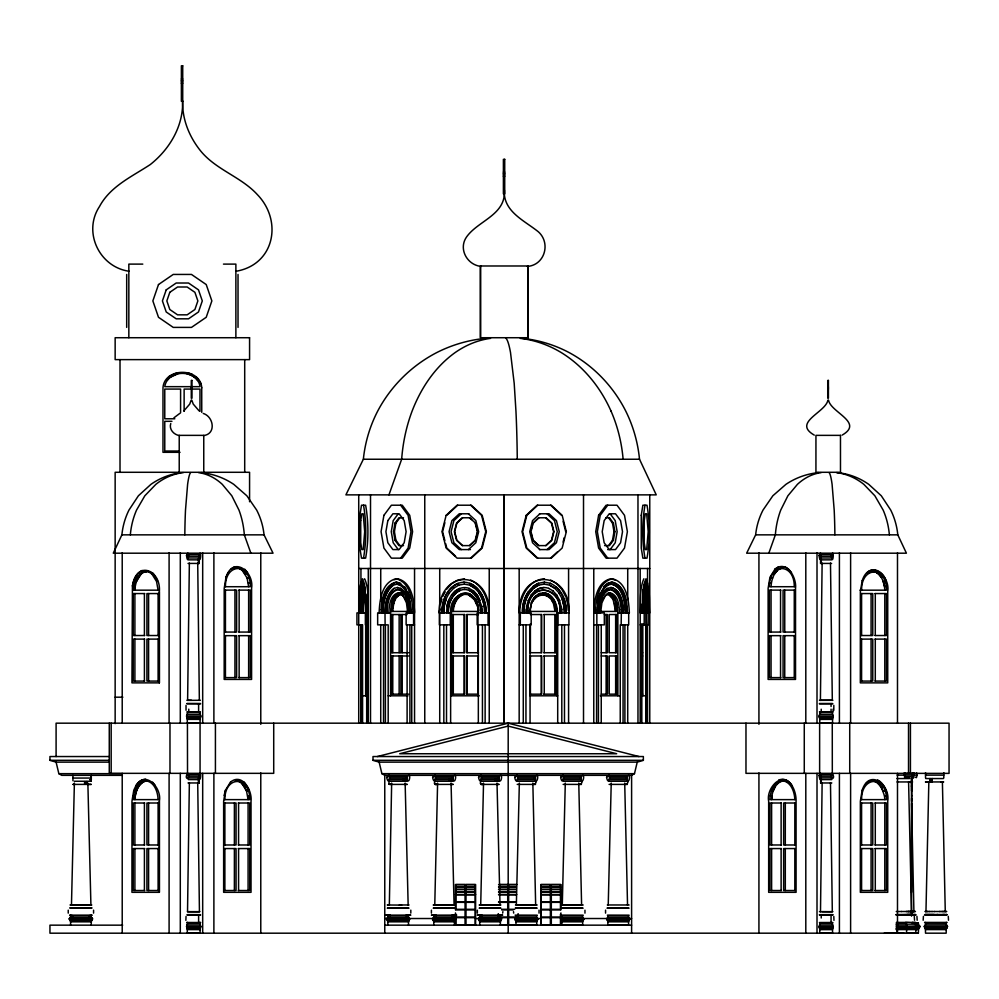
<?xml version="1.0" encoding="UTF-8"?>
<svg xmlns="http://www.w3.org/2000/svg" width="999" height="999" viewBox="0 0 999 999"><rect width="100%" height="100%" fill="white"/><g stroke="black" fill="none" stroke-linecap="round" stroke-linejoin="round"><path stroke-width="1.5" d="M187.25 928.508L187.325 933.153L200.062 933.178L200.137 928.533M187.325 924.899L187.325 923.101L200.062 923.126L200.062 924.912M187.25 718.194L187.325 723.139L200.062 723.164L200.075 773.338M187.325 714.36L187.325 712.449L200.062 712.474L200.062 714.385M188.774 712.449L188.774 709.14M198.576 557.991L198.576 563.436L198.576 559.865M198.614 923.126L198.614 915.009M198.576 777.846L198.576 782.966L198.576 779.607M198.614 712.474L198.614 703.845M200.062 723.164L200.137 718.219M515.909 920.791L516.033 925.149L536.663 925.161L536.8 920.803M516.033 917.407L516.033 915.721L536.675 915.746L536.675 917.419M535.177 779.62L535.864 781.717M561.838 920.791L561.962 925.149L582.604 925.161L582.729 920.803M561.975 917.407L561.975 915.721L582.604 915.746L582.604 917.419M581.805 781.717L581.106 779.62M607.779 920.791L607.904 925.149L628.533 925.161L628.671 920.803M607.904 917.407L607.904 915.721L628.546 915.746L628.546 917.419M627.047 779.62L627.747 781.717M897.04 924.899L897.04 923.076M897.626 927.534L897.726 926.485M911.575 801.223L911.575 798.363M914.572 922.427L918.393 923.064L918.393 924.862M122.677 925.161L49.95 925.161L49.95 933.191L918.393 933.178L918.556 928.496M924.4 926.46L924.562 927.522L947.114 927.522L947.289 926.435L947.114 927.497M925.399 928.471L925.524 933.178L946.165 933.178L946.29 928.496M925.524 924.862L925.524 923.039L946.165 923.064L946.165 924.862M925.536 777.996L925.536 772.652M927.871 923.051L924.574 922.427L947.114 922.427L943.805 923.051M943.805 777.996L943.805 772.652M947.514 926.46L946.415 924.837L925.261 924.862L924.162 926.46L947.514 926.46L946.415 924.862M911.587 790.921L911.6 785.614M911.6 786.675L911.612 782.105M911.612 783.453L911.65 779.145L911.7 783.453M820.404 700.436L822.127 563.099M187.612 700.386L189.36 563.086M189.36 782.891L187.525 911.762L199.438 911.787L197.715 782.904M359.253 612.899L360.115 591.67L362.5 582.167L364.21 586.613L365.696 605.257L365.671 695.804M360.115 612.899L360.976 591.67L363.112 582.492M360.339 612.899L361.775 588.236L363.361 584.115L364.185 585.177M361.076 612.899L361.888 592.956L364.098 584.115M362.113 612.899L363.261 592.682L364.51 589.422L365.159 590.259M363.024 612.899L363.686 596.465L365.297 589.597M363.374 612.899L363.973 598.688L365.359 592.894M365.671 612.899L366.158 600.074M641.882 612.899L641.945 605.257M642.17 605.706L642.12 612.899M642.32 612.899C643.119 601.66 641.321 589.185 645.991 578.783C650.674 589.185 648.875 601.66 649.675 612.899L640.197 612.899M642.594 604.058L642.819 612.899L643.618 591.67L645.991 582.167L648.376 591.67L649.238 612.899M820.491 911.8L822.127 782.916M925.961 911.625L928.845 781.83M73.826 905.106L70.017 904.982L72.378 904.982L71.466 905.106L74.388 783.066M391.658 783.079L389.335 905.119M453.933 905.094L434.765 905.119L437.599 783.079M499.862 905.094L480.706 905.119L483.528 783.079M519.355 783.066L516.346 905.094L535.664 905.119L532.842 783.079M565.297 783.066L562.287 905.094L581.605 905.119L578.771 783.079M608.229 905.094L611.226 783.066M911.637 781.443L911.65 780.756L911.675 781.443M905.057 772.664L904.682 777.996L904.295 772.677M913.948 772.652L913.573 777.971L913.186 772.652M916.495 772.677C917.232 773.688 917.02 779.47 915.571 777.16M361.925 606.48L362.587 595.179M365.909 608.041L366.096 603.521M381.069 612.899C381.131 601.648 383.254 585.352 396.016 582.167C408.778 585.352 410.889 601.648 410.964 612.899M381.73 612.899C381.793 601.648 383.916 585.352 396.678 582.167L400.786 583.316M382.767 612.899C382.692 602.996 384.565 591.545 392.869 585.177L397.24 584.115L401.049 585.177L404.52 588.236L407.417 592.956M383.329 612.899C383.254 602.996 385.127 591.545 393.431 585.177M385.102 624.85C385.189 612.762 383.254 596.977 393.956 588.386L397.552 587.474M385.452 612.899C385.327 604.158 386.975 594.043 394.28 588.386M386.488 612.899C386.476 604.358 387.962 591.982 397.552 589.422C407.155 591.982 408.641 604.358 408.616 612.899M387.2 612.899C387.175 604.358 388.661 591.982 398.264 589.422L401.236 590.259L403.983 592.682M388.798 612.899C389.235 605.781 389.997 594.979 398.264 592.807L400.711 593.493L406.131 599.662M390.547 695.804L390.559 612.899C390.971 605.856 391.708 595.317 399.687 592.894M399.8 594.343L403.596 594.904L400.012 594.28C392.894 596.078 391.858 605.257 391.408 611.438L408.616 611.438M392.782 611.438C393.194 605.244 394.243 596.078 401.361 594.28M595.392 612.899C595.879 600.511 598.001 582.155 612.375 578.783C626.748 582.155 628.858 600.511 629.345 612.899L617.869 612.899C617.432 605.781 616.633 594.954 608.354 592.807M597.352 607.03L597.19 612.899M597.752 612.899C597.677 602.996 599.562 591.533 607.892 585.177M599.725 612.899C599.7 604.345 601.211 591.97 610.826 589.422C620.441 591.97 621.965 604.345 621.94 612.899M600.624 612.899L601.898 602.847L605.382 595.504M502.884 911.625L502.684 913.111M819.704 718.244L819.779 723.201L832.517 723.176L832.592 718.219M819.704 928.546L819.779 933.203L832.517 933.178L832.592 928.521M897.114 928.483L897.04 933.166L884.302 933.141M142.445 781.443L144.118 781.443C137.65 784.889 135.202 792.719 134.902 799.625C135.152 791.957 138.699 781.355 147.64 780.818C137.825 779.907 133.317 791.47 133.217 799.625L158.242 799.625M132.43 586.051L131.955 682.866L159.365 682.866L159.365 591.77C161.239 569.48 136.189 559.89 132.43 586.051C133.604 579.944 136.264 573.414 142.12 570.441M142.445 571.99L147.64 571.378L142.445 571.99L136.813 577.235L134.803 581.468L133.217 590.172L158.242 590.172M225.437 586.713C225.125 562.524 250.624 562.524 250.324 586.713L225.299 586.713M230.469 782.105L225.474 790.184L223.639 801.223L223.639 892.319L251.024 892.319L251.024 801.223C252.435 790.621 242.22 772.464 230.482 782.105M224.875 799.625C224.575 775.436 250.062 775.436 249.762 799.625L224.75 799.625M794.267 586.713C794.567 562.524 769.068 562.524 769.367 586.713L794.392 586.713M771.053 586.713C771.34 579.07 774.725 568.868 783.491 567.844L778.596 568.531M784.365 780.818C774.55 779.907 770.042 791.47 769.929 799.625L794.954 799.625M861.588 590.172C861.288 565.983 886.787 565.983 886.488 590.172L859.902 590.172M861.588 799.625C861.288 775.436 886.787 775.436 886.488 799.625L861.463 799.625M468.956 593.493C457.854 590.072 451.061 603.558 451.511 612.899L439.11 612.899C438.324 569.218 489.06 568.031 489.235 612.1L488.623 612.1C488.386 599.425 482.829 585.564 470.654 580.082M439.997 609.053L439.11 612.1M441.983 612.899C441.246 599.462 449.2 582.979 464.11 582.167M442.232 612.899C441.733 601.236 447.053 588.399 458.091 583.316M443.756 612.899C443.356 605.831 445.442 598.801 449.413 592.956M443.968 612.899L444.318 605.706L446.253 598.925M448.251 612.899C447.564 602.759 453.409 590.084 464.71 589.422M448.514 612.899C448.002 604.033 451.985 594.18 460.352 590.259M450.849 612.899C448.414 592.032 475.611 584.652 478.171 608.041L474.338 599.662L468.643 594.904L472.202 596.728L474.338 599.662M465.884 594.28C457.33 594.492 452.972 603.92 452.784 611.438L478.484 611.438M519.78 612.899C519.517 598.089 527.909 579.845 544.48 578.783M522.402 612.899C521.84 601.136 527.322 588.361 538.473 583.316M522.652 612.899C522.227 605.406 524.525 598.001 528.459 591.67M523.713 612.899C523.339 604.258 526.261 595.267 532.542 589.185M523.913 612.899C523.439 601.997 528.359 589.959 538.673 585.177M526.236 612.899L526.623 606.48M527.484 612.899L527.722 606.917M527.747 612.899C525.799 582.717 562.025 582.717 560.077 612.899M529.17 612.899L529.383 610.302M529.82 612.899L530.294 607.692M530.407 611.438C529.383 589.685 556.58 589.685 555.544 611.438L529.907 611.438M833.216 716.071L833.104 717.182L819.192 717.207L819.093 716.096M200.749 716.071L200.649 717.182L186.738 717.157L186.626 716.046M833.216 926.498L833.104 927.547L819.192 927.572L819.093 926.523M200.749 926.51L200.649 927.559L186.738 927.534L186.626 926.485M833.965 920.341L833.815 916.445M408.466 925.149L408.591 920.791M454.408 925.149L454.533 920.791M500.337 925.149L500.462 920.791M170.767 423.514C168.781 429.395 173.988 434.927 179.658 435.589M362.774 593.793L363.798 588.386L364.51 587.474L365.222 588.386M642.919 592.956L643.393 589.422M904.657 775.137L904.882 773.476L913.098 773.463L912.362 775.124L913.098 776.785L904.882 776.797L904.657 775.137L912.337 775.124M832.929 717.182L832.779 718.219L819.517 718.244L819.367 717.207M200.474 717.182L200.324 718.219L187.063 718.194L186.913 717.157M917.232 926.435L917.02 927.497L906.767 927.522L906.493 933.178L915.758 933.166L915.921 928.483M832.929 927.547L832.779 928.521L819.517 928.546L819.367 927.572M200.474 927.559L200.324 928.533L187.063 928.508L186.913 927.534M363.511 558.154C366.546 540.721 366.546 522.639 363.511 505.207M644.992 505.207C641.945 522.639 641.945 540.721 644.992 558.154M92.345 918.893L92.17 919.892L69.63 919.892L69.455 918.893M409.59 918.893L409.428 919.867L386.875 919.892L386.7 918.918M455.532 918.893L455.357 919.867L432.804 919.892L432.642 918.918M501.461 918.893L501.298 919.867L478.746 919.892L478.571 918.918M537.799 918.918L537.624 919.892L515.084 919.867L514.91 918.893M583.728 918.918L583.566 919.892L561.013 919.867L560.851 918.893M629.67 918.918L629.495 919.892L606.955 919.867L606.78 918.893M403.496 545.604L398.938 545.604L395.017 540.284L393.519 531.68L395.017 523.076L398.938 517.769L403.496 517.769M399.85 545.604L395.916 540.284L394.418 531.68L395.916 523.076L399.85 517.769M608.553 545.604L612.487 540.284L613.998 531.68L612.487 523.076L608.553 517.769M604.582 545.604L609.452 545.604L613.398 540.284L614.909 531.68L613.398 523.076L609.452 517.769L605.794 517.769M914.535 920.241L914.297 916.333M917.169 920.254L916.932 916.345M948.513 920.254L948.276 916.345M820.853 556.243L820.516 557.991L831.792 557.979L831.78 554.457L820.516 554.482L820.853 556.243L831.443 556.218M188.399 556.218L188.062 557.979L199.325 557.991L199.325 554.482L188.062 554.457L188.399 556.218L198.988 556.243M597.827 600.936L598.389 598.039M597.964 602.996L598.501 600.287M599.05 598.039L597.365 612.899M598.863 606.48L601.485 596.49M186.026 705.356L186.026 710.252M833.815 710.277L833.815 705.381M68.232 910.151L68.232 913.136M93.569 913.123L93.569 910.151M410.814 913.111L410.814 910.139M431.406 910.164L431.406 913.148M477.335 910.164L477.347 913.148M188.399 776.186L188.062 777.834L199.325 777.859L199.325 774.55L188.062 774.537L188.399 776.186L198.988 776.198M539.035 913.148L539.035 910.164M584.964 913.148L584.964 910.164M605.556 910.139L605.556 913.111M820.516 777.859L820.516 774.55L831.78 774.537L831.792 777.834L820.516 777.859L820.703 782.966M186.026 916.433L185.876 920.329M919.867 926.46L919.642 927.522L916.345 927.522M379.145 762.137L381.893 773.663L384.765 775.336L631.605 775.336L634.477 773.663L637.225 762.137L643.368 760.314L643.368 756.543L373.002 756.543L373.002 760.314L379.145 762.137L637.225 762.137M643.806 587.225L645.142 584.115L647.352 592.956L648.164 612.899M643.031 591.046L644.405 587.474C648.763 599.125 646.103 612.637 647.19 624.85M642.744 592.682L643.98 589.422L645.729 596.465L646.39 612.899M946.577 928.483L946.827 927.497L946.577 928.496L925.099 928.496L924.849 927.497M531.043 530.244L532.504 524.512M538.948 545.604L533.204 540.284L531.006 531.68L533.204 523.076L538.948 517.769M545.704 545.604L551.448 540.284L553.633 531.68L551.448 523.076L545.704 517.769M531.043 533.116L532.867 540.284L538.611 545.604L546.041 545.604L551.785 540.284L553.97 531.68L551.785 523.076L546.041 517.769L538.611 517.769L533.204 523.076M563.074 542.095L564.21 537.637M444.867 522.752L442.594 531.68L444.867 540.609M469.43 517.769L475.524 523.076L477.722 531.68L475.524 540.284L469.767 545.604L462.312 545.604L456.568 540.284L454.37 531.68L456.568 523.076L462.312 517.769L469.767 517.769L471.69 519.53M462.662 545.604L456.905 540.284L454.707 531.68L456.905 523.076L462.662 517.769M469.43 545.604L475.174 540.284L477.372 531.68L475.174 523.076M226.011 577.272L224.201 588.311L224.176 679.42L251.586 679.42L251.586 588.311C254.345 571.59 233.054 555.332 226.011 577.272L228.209 572.702M224.101 795.504L225.474 790.184M862.162 580.731L860.351 591.77L860.326 682.866L887.736 682.866L887.736 591.77C890.509 575.062 869.192 558.766 862.187 580.731M862.162 790.184L860.351 801.223L860.326 892.319L887.736 892.319L887.736 801.223C890.509 784.515 869.205 768.231 862.187 790.184M408.891 920.791L409.14 919.867L408.891 920.791L387.412 920.803L387.162 919.892M454.82 920.791L455.069 919.867L454.82 920.791L433.341 920.803L433.091 919.892M500.761 920.791L501.011 919.867L500.761 920.791L479.283 920.803L479.033 919.892M91.896 919.892L91.646 920.791L70.167 920.803L69.918 919.892M537.337 919.892L537.087 920.803L515.609 920.791L515.359 919.867M583.279 919.892L583.029 920.803L561.55 920.791L561.301 919.867M629.208 919.892L628.958 920.803L607.479 920.791L607.23 919.867M526.498 606.48L528.346 600.449M528.121 605.519C532.342 579.22 563.324 590.084 559.815 612.899M440.409 604.495L441.933 599.175M446.878 606.48C448.414 596.203 457.754 584.303 469.243 588.386M448.726 600.449L447.003 606.48L446.615 612.899M451.985 607.692L455.581 598.688M916.645 927.497L916.32 928.483L895.991 928.496M919.267 927.522L918.943 928.496L915.546 928.496M923.413 916.333L923.163 920.254M90.759 778.046L91.309 776.498L91.309 779.62M388.948 494.867L401.66 459.24A133.217 96.154 -90 0 1 412.112 411.089C420.916 388.224 435.027 366.933 455.157 352.547A139.398 100.624 -90 0 1 490.546 338.361M389.56 778.071L389.011 779.62L407.28 779.595L407.28 776.498L389.011 776.523L389.56 778.071L406.73 778.046M435.502 778.071L434.952 779.62L453.221 779.595L453.209 776.498L434.952 776.523L435.502 778.071L452.659 778.046M481.431 778.071L480.881 779.62L499.15 779.595L499.15 776.498L480.881 776.523L481.431 778.071L498.601 778.046M768.818 553.196L775.361 534.852A68.581 49.5 -90 0 1 780.743 510.064L787.899 495.779L797.427 484.34A71.603 51.686 -90 0 1 821.116 472.627M517.769 778.046L517.22 779.595L535.489 779.62L535.489 776.523L517.22 776.498L517.769 778.046L534.94 778.071M580.869 778.071L581.43 776.523L563.161 776.498L563.149 779.595L581.418 779.62L580.869 778.071L563.761 778.046M609.64 778.046L609.09 779.595L627.36 779.62L627.36 776.523L609.09 776.498L609.64 778.046L626.81 778.071M191.171 400.149L189.748 404.071L183.903 410.864M391.833 602.847L393.331 598.688M827.884 400.149C825.786 412.462 792.057 422.452 814.272 435.102M598.851 596.765L600.237 592.944M598.763 598.925C600.899 592.082 604.195 583.204 612.375 582.167C625.162 585.327 627.322 601.635 627.372 612.899M600.724 600.112L601.598 597.677M600.811 603.521L602.21 599.662M535.027 783.628L534.265 784.415M580.956 783.628L580.194 784.415M626.897 783.628L626.136 784.415M180.769 472.777A71.603 68.069 -90 0 0 150.949 484.34L138.399 495.779L128.971 510.064A68.581 65.185 90 0 0 121.89 534.84L113.274 553.196L273.039 553.196L264.048 534.852A68.581 67.969 -90 0 0 256.668 510.064L246.84 495.779L233.754 484.34A71.603 70.966 -90 0 0 201.224 472.627M147.34 571.303C138.574 572.315 135.177 582.517 134.902 590.172L135.202 586.425L133.516 586.425M139.423 574L141.109 574L136.476 581.468L134.803 581.468M135.976 785.614L133.791 790.184L131.955 801.223L131.955 892.319L159.365 892.319L159.365 801.223C162.138 788.273 145.567 769.717 135.964 785.614L138.811 782.105L142.12 779.894L145.667 779.145M485.414 338.361A139.398 138.162 90 0 0 436.8 352.547C411.725 365.497 390.846 386.101 377.697 411.089A133.217 132.03 90 0 0 363.361 459.24L345.904 494.867L656.243 494.867L639.51 459.24A133.217 126.636 -90 0 0 625.749 411.089C613.311 386.413 593.431 365.659 569.068 352.547A139.398 132.517 90 0 0 522.44 338.361M818.481 472.627A71.603 70.966 -90 0 0 785.938 484.34L772.851 495.779L763.024 510.064A68.581 67.969 -90 0 0 755.644 534.84L746.653 553.196L906.418 553.196L897.801 534.852A68.581 65.185 -90 0 0 890.721 510.064L881.293 495.779L868.743 484.34A71.603 68.069 90 0 0 837.537 472.627M197.702 380.507C189.51 369.018 166.895 371.703 164.773 386.663L199.975 386.663C199.375 379.92 193.182 375.174 186.925 373.788M528.221 600.449L531.118 595.179M531.018 602.847L532.642 599.737M532.205 602.235C534.315 596.728 540.422 592.819 546.228 594.904M442.694 596.515L445.179 591.808M600.923 592.956L603.109 589.422M601.96 595.179L604.507 591.046L607.542 588.386L611.151 587.474C621.615 590.184 623.326 603.608 623.301 612.899M602.822 595.204L604.383 592.682M602.822 598.688L607.667 593.493L610.127 592.807C618.406 594.967 619.193 605.781 619.63 612.899M69.231 918.918L70.33 917.419L91.483 917.419L92.582 918.893L69.231 918.918L70.33 917.407M398.251 513.786L393.194 520.616L391.271 531.68L393.194 542.744L398.251 549.587M400.636 558.154L408.104 548.051L410.964 531.68L408.104 515.322L400.636 505.207M607.729 505.207L600.224 515.322L597.365 531.68L600.224 548.051L607.729 558.154M610.152 549.587L615.222 542.744L617.157 531.68L615.222 520.616L610.152 513.786M364.31 579.183L364.623 578.783C369.243 588.923 367.482 601.136 368.294 612.1L366.171 612.1L365.734 596.515M643.868 578.783C639.26 588.923 641.008 601.136 640.197 612.1L642.32 612.1M644.879 582.492C649.475 590.072 647.727 603.221 648.388 612.899M643.568 585.177L644.405 584.115L645.978 588.236L647.427 612.899M642.931 589.597L644.817 596.465L645.466 612.899M642.994 592.894L644.517 598.688L645.117 612.899M774.962 569.193L769.942 577.272L768.119 588.311L768.119 679.42L795.529 679.42L795.529 588.311C796.877 577.722 786.725 559.54 774.962 569.193L778.271 566.982M784.053 780.756L787.262 781.443C777.035 778.271 771.528 791.32 771.615 799.625L771.915 795.878L770.241 795.878M820.703 557.991L820.516 563.436L831.593 563.424M199.138 782.966L199.138 779.607L188.249 779.582M531.006 595.179C534.94 589.572 542.032 585.814 548.826 588.386M536.076 595.504L533.216 598.688L538.286 594.155M446.428 589.447L451.523 583.791L457.692 580.082M449.2 592.956L453.658 588.236M451.386 595.179L455.107 591.046L459.64 588.386M462.125 594.904L462.624 594.904C456.393 597.764 453.546 604.932 453.296 611.438L453.096 608.041M201.761 387.799C200.412 367.182 164.323 367.195 162.987 387.799L162.987 452.31L180.045 452.31M167.008 380.507L169.867 377.497L177.822 373.788M537.737 505.207L526.81 515.322L522.639 531.68L526.81 548.051L537.737 558.154M539.922 513.786L532.542 520.616L529.72 531.68L532.542 542.744L539.922 549.587M547.052 549.587L554.445 542.744L557.255 531.68L554.445 520.616L547.052 513.786M550.624 558.154L557.18 552.085M446.765 515.322L457.717 505.207M461.301 513.786L453.908 520.616L451.073 531.68L453.908 542.744L461.301 549.587M468.444 549.587L475.836 542.744L478.658 531.68L475.836 520.616L468.444 513.786M470.629 558.154L481.568 548.051L485.751 531.68L481.568 515.322L470.629 505.207M173.913 417.807L179.733 413.449M395.292 595.504L397.577 593.493M603.821 586.613L607.592 583.316L611.713 582.167C624.5 585.327 626.66 601.635 626.723 612.899M607.854 588.386C601.348 593.206 599.487 601.898 599.025 609.552L599.725 609.552M231.044 569.193L234.353 566.982M867.207 572.652C874.1 565.721 884.003 572.852 885.901 580.731M867.132 573.339L870.816 571.99M866.133 783.453C869.18 780.182 873.388 780.968 877.259 781.443M389.073 781.318L388.836 784.203L391.695 784.415M435.002 781.318L434.315 783.241L435.264 784.415M627.047 784.415L627.896 782.055M168.669 376.748L177.36 372.702M532.754 586.613L538.236 583.316L544.48 582.167M533.391 588.236L538.473 585.177L544.243 584.115M534.827 591.046L539.235 588.386L544.03 587.474M540.072 593.493C534.54 595.816 530.481 603.084 530.719 608.041M453.446 588.236L458.753 585.177M842.145 435.102C864.347 422.452 830.619 412.462 828.533 400.149M821.265 559.865L821.265 563.436L821.265 557.991M821.265 779.607L821.265 782.966L821.265 777.859M199.138 563.436L199.138 559.865M832.317 773.351C828.021 780.194 836.613 780.194 832.317 773.351L832.267 723.176M187.525 773.351C183.229 780.194 191.82 780.194 187.525 773.351L187.425 723.176M394.068 579.782L396.216 579.183M610.739 578.783C596.628 582.005 594.393 599.949 593.768 612.1L595.392 612.1M607.33 585.177L611.713 584.115C623.651 587.112 625.624 602.372 625.674 612.899M607.142 590.259L610.127 589.422C623.875 594.118 620.941 613.648 621.216 624.85M606.118 594.904L608.354 594.28C615.496 596.066 616.545 605.244 616.995 611.438L599.712 611.438M377.36 756.543L508.191 723.176L639.01 756.543M235.989 271.278C274.538 264.698 282.879 221.054 257.442 194.693C241.046 176.686 215.959 169.905 200.487 150.762C189.136 136.588 182.118 119.143 182.605 100.824C183.491 126.036 169.643 149.201 150.312 164.535C131.943 176.636 110.315 186.239 99.463 206.581C82.605 232.055 99.4 267.183 129.221 271.278M527.31 266.421C544.692 265.247 551.023 243.219 538.449 231.88C524.487 220.529 502.884 211.576 504.32 189.935C506.368 215.035 477.959 220.467 466.396 237.2C458.204 249.25 467.407 265.272 481.318 266.421M203.321 435.589C216.421 434.29 213.836 416.72 203.247 413.449M235.889 567.919L232.992 568.531L234.653 568.531M874.038 571.303L872.04 571.378L877.259 571.99M778.82 779.894C790.684 776.348 796.44 791.782 796.078 801.223L796.078 892.319L768.668 892.319L768.668 801.223C765.883 788.286 782.467 769.717 792.045 785.614M535.177 784.415L536.026 782.055M581.106 784.415L581.955 782.055M459.041 579.82L464.473 578.783M458.541 585.177L464.323 584.115M539.41 593.493L543.656 592.807M70.017 907.791L70.692 907.804M70.017 908.128L90.659 908.128M91.783 908.128L72.053 907.804M912.611 778.558L911.213 778.571M71.466 905.106L75.712 905.106M90.285 905.106L91.783 904.982L89.748 904.982L90.41 904.982M946.053 914.522L946.727 914.522L937.012 914.51M186.975 700.249L191.421 700.262M200.374 700.274L187.525 700.386M186.975 703.446L200.412 703.471M819.43 703.87L832.866 703.845M819.43 711.85L833.104 711.825L833.104 709.165M90.909 907.804L91.783 907.791L91.109 907.791M200.374 914.659L187.4 914.634M914.597 914.522L915.434 914.522L911.5 914.51M819.43 915.022L832.866 914.997M819.43 922.527L832.866 922.502M820.516 559.865L831.792 559.84M820.666 700.299L832.866 700.274L819.467 700.299M819.467 703.496L832.442 703.471M819.779 719.405L832.517 719.38M820.853 776.198L831.443 776.186M905.881 776.797L909.577 776.785M90.085 779.607L91.309 779.607L90.085 779.607M402.709 779.607L406.968 779.595M448.651 779.607L452.909 779.595M494.58 779.607L498.838 779.595M943.393 778.558L925.736 778.558M90.085 781.255L91.309 781.255L74.276 781.255M820.516 779.607L831.792 779.595M499.15 781.243L480.881 781.255L480.244 783.241L481.193 784.415M941.021 781.955L943.693 781.942L925.424 781.942L929.994 781.93M911.213 781.955L912.611 781.955L911.612 781.942M74.276 784.402L73.052 784.402L91.309 784.402L88.636 784.39M820.516 782.979L831.792 782.954M389.323 784.415L407.28 784.39L404.607 784.39M437.624 784.415L434.952 784.415L453.221 784.39L450.549 784.39M483.566 784.415L480.894 784.415L499.15 784.39L496.478 784.39M88.524 904.994L90.909 904.982L87.862 783.066M86.763 904.994L89.423 904.994M89.161 905.106L79.208 904.994M389.298 904.994L387.25 904.994L401.648 905.106M399.35 904.982L409.028 904.969L408.154 904.969L405.144 783.066M435.227 904.994L433.191 904.994L445.766 904.982M445.292 904.982L454.957 904.969L454.083 904.969L451.073 783.066M481.168 904.994L479.12 904.994L491.695 904.982M491.221 904.982L500.899 904.969L500.024 904.969L497.015 783.066M515.472 904.969L537.187 904.994M561.413 904.969L583.191 904.994M607.342 904.969L629.12 904.994M408.354 907.779L388.124 907.804M454.283 907.779L434.066 907.804M500.224 907.779L479.995 907.804M515.472 907.779L536.376 907.804M387.25 908.141L409.028 908.116M433.191 908.141L454.957 908.116M479.133 908.141L500.899 908.116M906.118 911.5L909.252 911.5M821.902 911.662L832.866 911.65M908.178 911.5L911.088 911.5M819.467 911.675L832.317 911.775L830.481 782.891M926.997 911.488L924.962 911.5L928.221 911.5M913.273 911.513L913.623 911.5M906.942 914.522L913.161 914.535M942.719 914.522L944.692 914.522M819.467 914.672L832.866 914.647M930.206 914.859L924.574 914.872L932.929 914.859M938.76 914.884L947.114 914.872L935.838 914.859M910.301 914.884L915.808 914.884L912.237 914.884M896.003 914.872L912.849 914.51L896.278 914.535M905.506 914.884L913.161 914.872L910.738 914.872M915.296 922.439L912.237 922.439M819.779 929.632L832.517 929.619M915.758 929.582L896.066 929.594M888.611 933.178L901.51 933.153M181.381 78.996L182.717 78.996M181.381 80.469L182.717 80.469M181.381 81.881L182.717 81.881M181.381 83.367L182.717 83.367M503.396 172.14L504.72 172.14M503.396 173.564L504.72 173.564M503.396 174.937L504.72 174.937M503.396 176.386L504.72 176.386M142.795 264.111L128.834 264.111L128.834 337.724M223.464 264.111L235.876 264.111L235.876 337.724M480.494 265.984L528.159 265.984L528.159 337.724L480.469 337.724L480.469 265.984L480.494 337.724M191.284 387.05L191.958 387.05M827.734 387.05L828.421 387.05M191.284 387.787L191.958 387.787M827.734 387.787L828.421 387.787M191.284 388.499L191.958 388.499M827.734 388.499L828.421 388.499M827.734 389.235L828.421 389.235M174.837 418.781L164.773 418.781L164.773 389.073L180.594 389.073L180.582 412.837M171.965 421.316L164.773 421.316L164.773 451.036L179.158 451.036M363.361 459.24L639.51 459.24M468.918 513.786L459.29 513.786L451.898 520.616L449.075 531.68L451.898 542.744L459.29 549.587L470.442 549.587M539.448 513.786L549.05 513.786L556.431 520.616L559.253 531.68L556.431 542.744L549.05 549.587L539.448 549.587M395.017 523.076L395.916 523.076M612.487 523.076L613.398 523.076M393.519 531.68L394.418 531.68M613.998 531.68L614.909 531.68M121.89 534.852L264.048 534.852M755.644 534.852L897.801 534.852M395.017 540.284L395.916 540.284M612.487 540.284L613.398 540.284M607.642 549.587L615.509 549.587L620.579 542.744L622.514 531.68L620.579 520.616L615.509 513.786L609.24 513.786L604.158 520.616L602.222 531.68L604.158 542.744L609.24 549.587M236.201 567.844L241.096 568.531M358.728 568.493L649.762 568.493M244.118 570.541L242.432 570.541L239.423 568.531M775.586 570.541L777.259 570.541L774.65 573.776L772.976 573.776M145.667 571.303L150.562 571.99M246.728 573.776L245.042 573.776L242.432 570.541L247.065 578.009L248.639 586.713M148.888 571.99L151.898 574L153.584 574M884.802 590.172C884.502 583.266 882.055 575.449 875.586 571.99L878.596 574L880.269 574M136.813 577.235L138.499 577.235M882.879 577.235L881.205 577.235L878.596 574M247.065 578.009L248.739 578.009M770.953 578.009L772.639 578.009M884.902 581.468L883.216 581.468L884.49 586.425L886.175 586.425M248.339 582.966L250.025 582.966M769.68 582.966L771.353 582.966M225.15 590.109L236.626 590.109L236.626 632.067L225.15 632.067M238.848 590.109L250.324 590.109L250.324 632.067L238.848 632.067M780.843 590.109L769.367 590.109L769.367 632.067L780.843 632.067M794.555 590.109L783.079 590.109L783.079 632.067L794.555 632.067M144.693 593.568L133.217 593.568L133.217 635.526L144.693 635.526M158.391 593.568L146.915 593.568L146.915 635.526L158.391 635.526M861.3 593.568L872.776 593.568L872.776 635.526L861.3 635.526M875.012 593.568L886.488 593.568L886.488 635.526L875.012 635.526M466.196 594.343L465.384 594.28L469.13 594.904L471.69 596.728M542.17 594.343L542.981 594.28M608.354 594.28L606.793 594.343L610.589 594.904M397.789 594.904L399.138 594.904L397.065 596.728L395.704 596.728M536.688 596.728L534.053 599.662M549.275 596.728L542.482 594.28M612.687 596.728L611.338 596.728L609.24 594.904L613.149 599.662L615.646 611.438L614.547 603.521L615.896 603.521M393.906 599.662L395.254 599.662M456.431 599.662L454.383 603.521M551.91 599.662L545.741 594.904M613.149 599.662L614.497 599.662M392.507 603.521L393.856 603.521M476.373 603.521L475.524 600.948L476.86 603.521M553.958 603.521L551.411 599.662L553.458 603.521L555.044 611.438L555.244 608.041M391.62 608.041L392.969 608.041M615.434 608.041L616.783 608.041M400.524 588.386C407.967 594.055 409.278 604.582 409.652 612.899M482.155 612.899L482.155 609.44L482.042 612.899M526.236 609.44L526.348 612.899M561.326 606.48L561.713 612.899M598.688 609.44L599.025 612.899M610.826 587.474C620.579 589.348 621.89 601.972 623.301 609.44M646.453 603.458L647.027 609.44M359.253 609.552L360.115 609.552M360.339 609.665L361.076 609.665M362.113 609.552L363.024 609.552M381.069 609.552L381.73 609.552M386.488 609.552L387.2 609.552M408.616 609.552L409.328 609.552M396.678 584.115C407.604 586.513 409.865 600.187 410.577 609.665L411.151 609.665M468.806 590.259C477.347 594.155 480.981 604.407 480.906 612.899M479.021 592.956C482.792 598.95 484.79 606.106 484.69 612.899M469.88 583.316C481.131 588.336 486.038 601.635 485.989 612.899M562.062 598.925L563.998 605.706L564.56 612.899M555.719 586.613C563.036 593.244 566.358 603.558 566.321 612.899M596.703 609.552L597.752 609.665M621.228 609.552L621.94 609.552M611.151 584.115C622.09 586.488 624.4 600.174 625.112 609.665L625.674 609.665M626.723 609.552L627.372 609.552M641.882 609.552L642.744 609.552M645.466 609.552L646.39 609.552M647.427 609.665L648.164 609.665M648.388 609.552L649.238 609.552M379.108 612.899C379.608 600.536 381.668 582.18 396.016 578.783C410.102 582.03 412.3 599.962 412.924 612.1L414.548 612.1C413.923 599.962 411.738 582.03 397.639 578.783M519.78 612.1L519.168 612.1C519.318 568.006 569.967 569.255 569.193 612.899L556.818 612.899C556.818 604.47 552.597 593.568 542.981 592.807C552.971 593.006 557.517 604.283 557.479 612.899M368.294 612.899L356.93 612.899L356.93 624.85L362.575 624.85L362.575 723.176M390.559 612.899L377.659 612.899L377.659 624.85L388.186 624.85L388.186 723.176M414.548 612.899L406.131 612.899L406.131 624.85L414.548 624.85M489.235 612.899L477.172 612.899L477.172 624.85L489.235 624.85M519.168 612.899L531.193 612.899L531.193 624.85L519.168 624.85M593.768 612.899L604.32 612.899L604.32 624.85L593.768 624.85M400.499 614.535L391.408 614.535L391.408 652.709L400.499 652.709M407.068 614.535L400.886 614.535L400.886 652.709L408.616 652.709M464.61 614.535L452.784 614.535L452.784 652.709L464.61 652.709L464.597 614.535M478.484 614.535L466.658 614.535L466.658 652.709L478.484 652.709M530.407 614.535L541.708 614.535L541.708 652.709L529.907 652.709M543.756 614.535L555.544 614.535L555.544 652.709L543.756 652.709M604.37 614.535L607.479 614.535L607.479 652.709L601.273 652.709M368.294 624.85L365.422 624.85L365.422 612.899M640.197 624.85L648.813 624.85L648.813 612.899M225.15 635.664L236.626 635.664L236.626 677.622L225.15 677.622M238.848 635.664L250.324 635.664L250.324 677.622L238.848 677.622M780.843 635.664L769.367 635.664L769.367 677.622L780.843 677.622M794.555 635.664L783.079 635.664L783.079 677.622L794.555 677.622M144.693 639.11L133.217 639.11L133.217 681.081L144.693 681.081M158.391 639.11L146.915 639.11L146.915 681.081L158.391 681.081M861.3 639.11L872.776 639.11L872.776 681.081L861.3 681.081M875.012 639.11L886.488 639.11L886.488 681.081L875.012 681.081M367.545 652.709L365.859 652.709L365.859 614.535M642.632 652.709L640.871 652.709L640.958 623.688L640.809 723.176M367.545 655.981L365.859 655.981L365.859 694.168L367.545 694.168M400.499 655.981L391.408 655.981L391.408 694.168L400.499 694.168M408.616 655.981L400.886 655.981L400.886 694.168L408.616 694.168M478.484 655.981L466.658 655.981L466.658 694.168L478.484 694.168M529.907 655.981L541.708 655.981L541.708 694.168L529.907 694.168M543.756 655.981L555.544 655.981L555.544 694.168L543.756 694.168M601.273 655.981L607.479 655.981L607.479 694.168L601.273 694.168M642.632 655.981L640.871 655.981L640.958 694.168L642.632 694.168M464.61 694.168L452.784 694.168L452.784 655.981L464.61 655.981L464.597 694.168M362.575 695.804L366.683 695.804M388.186 695.804L408.029 695.804M450.624 695.804L479.245 695.804M530.057 695.804L557.704 695.804M600.312 695.804L620.242 695.804M641.82 695.804L645.928 695.804M115.147 697.19L122.865 697.19M109.141 756.543L49.95 756.543L49.95 760.314L56.094 762.137L108.704 762.137M49.95 760.314L108.953 760.314M373.002 760.314L643.368 760.314M56.094 762.137L58.854 773.663L122.365 773.663M381.893 773.663L634.477 773.663M911.937 775.124L912.799 775.124M122.402 775.336L61.713 775.336L58.854 773.663M897.102 775.137L903.908 775.137M913.049 775.137L916.882 775.137M925.536 775.137L943.805 775.137M91.109 778.046L72.939 778.071M896.977 778.571L909.577 778.546M237.312 780.756L235.327 780.818L240.534 781.443M872.04 780.818L874.038 780.756M389.011 781.255L406.968 781.243M434.952 781.255L452.909 781.243M779.158 781.443L780.843 781.443M896.977 781.955L909.989 781.942L908.591 781.93L911.525 911.625M139.423 783.453L141.109 783.453M243.556 783.453L241.87 783.453L238.861 781.443M776.136 783.453L777.821 783.453M872.352 780.756L880.269 783.453M136.813 786.675L138.499 786.675M249.463 795.878L247.777 795.878L248.089 799.625L246.503 790.921L241.883 783.453L244.48 786.675L246.166 786.675M773.526 786.675L775.212 786.675L773.201 790.921L771.515 790.921M875.586 781.443L881.205 786.675L882.879 786.675M134.803 790.921L136.476 790.921M248.189 790.921L246.503 790.921L244.48 786.675M884.902 790.921L883.216 790.921L878.596 783.453M133.516 795.878L135.202 795.878M881.205 786.675L884.49 795.878L886.175 795.878M144.693 803.009L133.217 803.009L133.217 844.979L144.693 844.979M158.391 803.009L146.915 803.009L146.915 844.979L158.391 844.979M224.588 803.009L236.064 803.009L236.064 844.979L224.588 844.979M238.286 803.009L249.762 803.009L249.762 844.979L238.286 844.979M781.405 803.009L769.929 803.009L769.929 844.979L781.405 844.979M795.104 803.009L783.641 803.009L783.641 844.979L795.104 844.979M861.3 803.009L872.776 803.009L872.776 844.979L861.3 844.979M875.012 803.009L886.488 803.009L886.488 844.979L875.012 844.979M144.693 848.563L133.217 848.563L133.217 890.521L144.693 890.521M158.391 848.563L146.915 848.563L146.915 890.521L158.391 890.521M224.588 848.563L236.064 848.563L236.064 890.521L224.588 890.521M238.286 848.563L249.762 848.563L249.762 890.521L238.286 890.521M781.405 848.563L769.929 848.563L769.929 890.521L781.405 890.521M795.104 848.563L783.641 848.563L783.641 890.521L795.104 890.521M861.3 848.563L872.776 848.563L872.776 890.521L861.3 890.521M875.012 848.563L886.488 848.563L886.488 890.521L875.012 890.521M499.537 884.527L516.833 884.527M498.576 884.627L507.717 884.627L507.717 886.887L498.576 886.887M516.271 884.627L508.653 884.627L508.653 886.887L516.271 886.887M498.576 887.075L507.717 887.075L507.717 889.347L498.576 889.347M516.271 887.075L508.653 887.075L508.653 889.347L516.271 889.347M498.576 889.535L507.717 889.535L507.717 891.882L498.576 891.882M516.271 889.535L508.653 889.535L508.653 891.882L516.271 891.882M498.576 892.082L507.717 892.082L507.717 894.43M516.271 892.082L508.653 892.082L508.653 894.43M911.575 892.319L911.737 795.504M455.444 894.517L475.611 894.517M498.576 894.43L516.72 894.517M540.759 894.517L560.926 894.517M498.576 894.817L507.717 894.817L507.717 901.76L498.576 901.76M516.271 894.817L508.653 894.817L508.653 901.76L516.271 901.76M498.576 902.347L507.717 902.347L507.717 909.302L501.623 909.302M516.271 902.347L508.653 902.347L508.653 909.302L514.747 909.302M84.603 904.994L87.363 904.994M76.473 904.994L82.979 905.119M74.026 904.994L77.972 905.119M515.472 908.116L537.25 908.141M561.413 908.116L583.179 908.141M629.12 908.141L606.967 908.116M455.919 909.889L465.059 909.889L465.059 917.082L455.919 917.082L455.919 914.21M501.623 909.889L507.717 909.889L507.717 917.082L500.099 917.082M513.224 909.889L508.653 909.889L508.653 917.082L516.271 917.082M560.451 909.889L551.311 909.889L551.311 917.082L560.451 917.082L560.451 914.21M931.892 911.513L934.677 911.513M896.278 911.513L901.523 911.513M913.161 911.513L910.151 911.513L911.75 911.488M934.552 911.513L940.271 911.513M901.348 911.513L912.849 911.5L910.663 911.488M939.485 911.513L946.727 911.5L941.657 911.513M911.962 911.513L915.446 911.5L913.436 911.5M937.537 914.535L925.024 914.522L934.152 914.51M907.242 914.859L912.661 914.872M927.871 914.872L943.805 914.884M515.084 915.146L537.237 915.171M561.026 915.146L583.179 915.171M607.342 915.146L629.108 915.171M898.863 914.872L896.265 914.872L915.296 914.884L911.001 914.872M70.579 915.746L91.221 915.721L91.221 917.419M500.099 917.669L507.717 917.669L507.717 924.874L500.099 924.874M516.271 917.669L508.653 917.669L508.653 924.874L516.271 924.874M384.765 918.518L387.837 918.518M407.817 918.518L433.941 918.518M475.611 918.518L480.107 918.518M536.263 918.518L540.759 918.518M582.442 918.518L608.553 918.518M628.533 918.518L631.605 918.518M387.699 920.803L387.837 921.827L408.466 921.815M433.641 920.803L433.766 921.827L454.408 921.815M479.57 920.803L479.707 921.827L500.337 921.815M897.127 922.439L913.173 922.427L912.661 923.039M896.066 923.051L906.48 923.064L906.48 924.862L916.095 924.837L917.544 926.435L896.365 927.522M912.237 923.051L918.393 923.064M895.903 924.862L906.592 924.862L907.055 926.46L896.165 926.46M915.409 924.862L918.73 924.862L920.179 926.46L916.82 926.46M384.765 925.161L631.605 925.161M915.409 929.594L918.393 929.607M925.524 929.594L946.165 929.607M188.049 559.84L199.325 559.865M188.049 563.411L199.325 563.436M186.975 703.82L200.649 703.845M186.975 711.8L200.412 711.825M187.325 719.355L200.062 719.38M563.461 781.243L581.106 781.255M609.09 781.243L627.36 781.255M517.22 781.243L535.489 781.255M188.049 782.954L199.325 782.966M609.09 784.39L627.36 784.415M517.22 784.39L535.489 784.415M563.149 784.39L581.418 784.415M73.314 904.994L75.087 904.994M562.087 907.779L561.413 907.779L582.305 907.804M608.016 907.779L628.246 907.804M927.322 911.5L929.982 911.513M929.382 911.513L932.142 911.513M187.525 911.637L199.875 911.65M186.975 914.984L200.649 915.009M628.796 917.419L607.654 917.407L606.543 918.893L629.907 918.918L628.796 917.419L629.907 918.918M516.033 921.815L536.675 921.827M561.962 921.815L582.604 921.827M607.904 921.815L628.546 921.827M187.675 922.489L186.738 922.489L200.649 922.514L199.713 922.514M187.325 929.594L200.062 929.619M199.35 700.411L197.715 563.099M891.245 933.153L904.132 933.178M909.115 933.166L918.393 933.178M463.861 582.167C477.547 582.767 485.489 597.177 485.989 609.552M464.11 584.115L469.892 585.177L474.987 588.236M464.448 589.422C474.525 589.847 480.332 600.486 480.906 609.552M544.243 582.167L550.486 583.316M544.03 584.115L549.8 585.177L554.882 588.236M782.379 780.756C791.146 781.767 794.542 791.97 794.829 799.625M145.667 780.756C154.433 781.767 157.83 791.97 158.104 799.625M482.117 784.415L481.343 783.628M436.176 784.415L435.414 783.628M390.234 784.415L389.473 783.628M611.912 579.108L615.396 580.082M397.24 587.474L400.836 588.386L403.858 591.046M187.387 372.702L192.07 374.263M470.079 594.155L475.162 598.688L476.835 601.81L475.162 598.688M550.661 580.082L556.818 583.791L561.888 589.447L565.621 596.515M550.249 583.316C560.464 587.637 565.734 598.963 566.321 609.552M549.587 585.177L554.67 588.236L559.115 592.956M548.701 588.386L553.234 591.046M546.565 593.493L549.9 595.504M469.68 585.177C479.095 589.41 484.203 599.712 484.69 609.665M469.13 588.386L473.663 591.046L477.372 595.179L480.157 600.449M470.067 594.155L472.29 595.504M785.351 566.982L788.648 569.193L791.483 572.702M877.584 779.894C883.428 782.866 886.088 789.397 887.274 795.504M610.814 593.493L615.084 598.688M550.624 505.207L561.55 515.322M455.519 556.131L446.765 548.051L445.629 543.581M199.076 410.864L193.232 404.071L191.808 400.149M196.054 376.748L201.061 383.753M473.538 591.046L477.26 595.179L481.893 606.48M553.109 591.046L556.942 595.179M244.73 569.193L247.565 572.702M151.898 574L156.531 581.468L158.104 590.172M244.168 782.105L249.188 790.184M152.497 572.652L157.505 580.731M152.497 782.105L155.332 785.614M643.98 587.474L645.354 591.046L646.216 599.125M364.81 588.386L364.098 587.474L362.724 591.046L361.463 612.899M91.483 917.419L92.582 918.918M404.533 586.613L406.081 589.135M404.483 592.082L406.393 595.179L409.178 604.969M402.997 595.504L406.456 602.847L407.729 612.899M558.903 592.956L562.275 598.925L564.56 609.665M556.818 595.179L559.715 600.449M552.772 598.688L554.969 602.847M611.026 411.089C600.486 387.325 583.491 366.233 561.213 352.547A139.398 116.446 90 0 0 520.242 338.361M407.642 591.67L409.94 598.039M406.306 596.465L408.067 601.323M250.874 553.196L244.33 534.852A68.581 49.5 90 0 0 238.961 510.064L231.805 495.779L222.278 484.34A71.603 51.686 90 0 0 198.576 472.627M566.008 597.852L567.519 603.159M559.602 600.449L561.713 609.44M477.709 604.058L479.008 610.302M563.074 521.266L565.721 531.68M364.435 586.201L364.947 588.236M513.686 913.111L513.486 911.625M616.595 602.847L617.544 607.692M70.454 920.791L70.579 921.827L91.221 921.827L91.346 920.803L91.221 925.161M567.894 604.495L568.443 610.576M481.768 606.48L482.155 609.44M478.084 607.692L478.558 612.899M477.659 608.041L477.972 611.438M884.49 795.878L884.802 799.625M365.946 594.218L366.146 596.765M409.465 606.48L409.652 609.44M642.394 603.521L642.632 611.438M366.158 601.635L364.423 583.791L362.5 578.783C357.829 589.185 359.628 601.66 358.828 612.899M942.394 781.83L945.279 911.625M624.712 783.079L627.534 905.119M911.587 803.471L913.91 911.637M830.481 563.086L832.317 700.411M911.7 782.105L911.712 786.675M911.712 785.614L911.725 790.921M915.758 924.837L915.758 923.039L905.506 922.439M911.725 790.184L911.725 795.878M832.517 714.385L832.517 712.474L819.779 712.499L819.779 714.41M832.517 924.912L832.517 923.113L819.779 923.138L819.779 924.937M831.068 703.845L831.068 706.505M831.068 709.165L831.068 712.474M831.068 914.997L831.068 923.113M821.228 709.19L821.228 712.499M821.228 915.022L821.228 918.019M500.337 917.407L500.337 915.721L479.695 915.746L479.695 917.419M497.989 915.721L497.989 915.146C519.218 915.121 460.814 915.184 482.042 915.159L482.055 915.733M479.707 921.827L479.707 925.161M454.395 917.407L454.395 915.721L433.766 915.746L433.766 917.419M452.048 915.721L452.048 915.146C473.276 915.121 414.885 915.184 436.113 915.159L436.113 915.733M433.766 921.827L433.766 925.161M408.466 917.407L408.466 915.721L387.824 915.746L387.824 917.419M406.118 915.721L406.106 915.146C427.347 915.121 368.943 915.184 390.172 915.159L390.172 915.733M387.837 921.827L387.837 925.161M911.513 778.034L911.513 916.12M910.426 723.176L910.426 773.338M908.528 723.176L908.528 773.338M897.489 552.834L897.489 723.176M897.489 773.338L897.489 933.191M884.802 593.568L884.802 635.526M884.802 639.11L884.802 681.081M884.802 803.009L884.802 844.979M884.802 848.563L884.802 890.521M875.286 593.568L875.286 635.526M875.286 639.11L875.286 681.081M875.286 803.009L875.286 844.979M875.286 848.563L875.286 890.521M871.103 593.568L871.091 635.526M871.091 639.11L871.103 681.081M871.103 803.009L871.091 844.979M871.103 848.563L871.091 890.521M861.588 593.568L861.588 635.526M861.588 639.11L861.588 681.081M861.588 803.009L861.588 844.979M861.588 848.563L861.588 890.521M850.611 552.834L850.611 723.176M850.611 773.338L850.611 933.191M849.724 723.176L849.724 773.338M839.41 552.834L839.41 723.176M839.41 773.338L839.41 933.191M819.63 723.176L819.63 773.338M817.007 552.834L817.007 723.176M817.007 773.338L817.007 933.191M805.806 552.834L805.806 723.176M805.806 773.338L805.806 933.191M804.27 723.176L804.27 773.338M794.829 803.009L794.829 844.979M794.829 848.563L794.829 890.521M794.267 590.109L794.267 632.067M794.267 635.664L794.267 677.622M785.314 803.009L785.301 844.979M785.301 848.563L785.314 890.521M784.739 590.109L784.764 632.067M784.764 635.664L784.739 677.622M781.118 803.009L781.118 844.979M781.118 848.563L781.118 890.521M780.556 590.109L780.556 632.067M780.556 635.664L780.556 677.622M771.615 803.009L771.615 844.979M771.615 848.563L771.615 890.521M771.053 590.109L771.053 632.067M771.053 635.664L771.053 677.622M758.928 552.834L758.928 724.312M758.928 772.951L758.928 933.191M745.978 723.176L745.978 773.338L949.05 773.376L949.05 723.176L56.094 723.176L56.094 756.543M649.762 494.867L649.762 723.176M647.552 568.493L647.552 584.065M647.552 624.85L647.552 723.176M646.94 624.85L646.94 723.176M646.615 609.44L646.615 612.899M646.54 624.85L646.54 723.176M645.829 612.899L645.928 723.176M644.205 612.899L644.205 624.85M642.819 623.638L642.819 695.804M641.82 624.85L641.82 723.176M641.208 624.85L641.208 723.176M640.197 568.493L640.197 723.176M637.974 494.867L637.974 723.176M631.605 775.336L631.605 933.191M628.696 612.899L628.696 624.85L620.242 624.85L620.242 723.176M627.722 568.493L627.722 599.637M627.722 624.85L627.722 723.176M625.112 609.665L625.112 612.899M624.899 624.85L624.899 723.176M623.064 624.85L623.064 723.176M622.976 609.44L622.976 612.899M617.869 612.899L617.869 695.804M615.646 614.535L615.646 652.709M615.646 655.981L615.646 694.168M606.131 614.535L606.143 652.709M606.143 655.981L606.131 694.168M601.248 624.85L601.248 723.176M598.426 624.85L598.426 723.176M596.84 612.899L596.84 624.85M596.59 624.85L596.59 723.176M593.768 568.493L593.768 723.176M583.516 494.867L583.516 723.176M568.943 612.899L568.943 624.85L557.704 624.85L557.704 723.176M568.581 568.493L568.581 610.539M568.581 624.85L568.581 723.176M566.071 609.552L566.071 612.899M564.485 624.85L564.485 723.176M564.348 609.665L564.348 612.899M561.8 624.85L561.8 723.176M561.588 609.44L561.588 612.899M560.926 909.839L560.926 884.527L540.759 884.527L540.759 925.161M560.926 912.911L560.926 925.161M560.451 894.43L560.451 892.082L551.311 892.082L551.311 894.43M558.066 612.899L558.066 624.85M556.818 612.899L556.818 695.804M555.044 614.535L555.044 652.709M555.044 655.981L555.044 694.168M550.374 894.43L550.374 892.082L541.233 892.082L541.233 894.43M544.255 614.535L544.255 652.709M544.255 655.981L544.255 694.168M541.221 614.535L541.208 652.709M541.208 655.981L541.221 694.168M530.407 623.688L530.407 652.709M530.407 655.981L530.407 694.168M530.057 624.85L530.057 723.176M528.134 265.984L528.134 337.724M525.949 624.85L525.949 723.176M523.276 624.85L523.276 723.176M520.317 612.899L520.317 624.85M519.168 568.493L519.168 723.176M518.269 913.885L518.269 916.982M517.794 914.21L517.794 917.082M508.191 723.176L508.191 884.527M508.191 925.161L508.191 933.191M498.576 914.21L498.576 917.082M498.101 913.885L498.101 916.982M489.235 568.493L489.235 723.176M488.623 612.1L488.623 612.899M488.074 612.899L488.074 624.85M485.751 609.552L485.751 612.899M485.127 624.85L485.127 723.176M484.478 609.665L484.478 612.899M482.442 624.85L482.442 723.176M480.631 609.552L480.631 612.899M478.334 624.85L478.334 723.176M477.972 614.535L477.972 652.709M477.972 655.981L477.972 694.168M475.611 925.161L475.611 884.527L455.444 884.527L455.444 909.839M475.149 894.43L475.149 892.082L465.996 892.082L465.996 894.43M467.157 614.535L467.145 652.709M467.145 655.981L467.157 694.168M465.059 894.43L465.059 892.082L455.919 892.082L455.919 894.43M464.11 614.535L464.11 652.709M464.11 655.981L464.11 694.168M455.444 912.911L455.444 925.161M453.296 614.535L453.296 652.709M453.296 655.981L453.296 694.168M451.511 612.899L451.511 695.804M450.624 723.176L450.624 624.85L439.36 624.85L439.36 612.899M450.262 612.899L450.262 624.85M446.516 624.85L446.516 723.176M443.831 624.85L443.831 723.176M439.722 568.493L439.722 723.176M424.762 494.867L424.762 723.176M414.548 568.493L414.548 723.176M413.586 612.899L413.586 624.85M412.924 612.1L412.924 612.899M411.75 624.85L411.75 723.176M410.577 609.665L410.577 612.899M409.915 624.85L409.915 723.176M409.34 609.44L409.34 612.899M407.105 624.85L407.105 723.176M402.235 614.535L402.235 652.709M402.235 655.981L402.235 694.168M399.15 614.535L399.15 652.709M399.15 655.981L399.15 694.168M392.782 614.535L392.757 652.709M392.782 655.981L392.757 694.168M385.377 624.85L385.377 723.176M384.765 775.336L384.765 933.191M383.541 624.85L383.541 723.176M380.731 568.493L380.731 601.198M380.731 624.85L380.731 723.176M370.517 494.867L370.517 723.176M368.294 568.493L368.294 723.176M367.694 624.85L367.694 723.176M367.295 624.85L367.295 723.176M367.033 612.899L367.033 624.85M366.683 624.85L366.683 723.176M366.171 612.1L366.171 612.899M361.963 624.85L361.963 723.176M361.563 624.85L361.563 723.176M360.951 568.493L360.951 587.175M360.951 624.85L360.951 723.176M358.728 494.867L358.728 723.176M273.714 723.176L273.714 773.338L109.266 773.338L109.266 723.176M260.776 552.834L260.776 724.312M260.776 772.951L260.776 933.191M249.575 501.76L249.575 472.29L115.147 472.29L115.147 723.613M248.639 590.109L248.651 632.067M248.651 635.664L248.639 677.622M248.089 803.009L248.089 844.979M248.089 848.563L248.089 890.521M244.705 359.628L244.705 472.29M239.136 590.109L239.136 632.067M239.136 635.664L239.136 677.622M238.574 803.009L238.574 844.979M238.574 848.563L238.574 890.521M238.024 274.438L238.024 327.397M234.94 590.109L234.952 632.067M234.952 635.664L234.94 677.622M234.39 803.009L234.378 844.979M234.39 848.563L234.378 890.521M225.437 590.109L225.437 632.067M225.437 635.664L225.437 677.622M224.875 803.009L224.875 844.979M224.875 848.563L224.875 890.521M215.422 723.176L215.422 773.338M213.886 552.834L213.886 723.176M213.886 773.338L213.886 933.191M203.759 472.29L203.759 435.364L179.221 435.364L179.221 472.29M202.685 552.834L202.685 723.176M202.685 773.338L202.685 933.191M201.723 387.799L201.761 412.375M199.975 411.351L199.975 389.073L184.128 389.073L184.128 411.351M180.295 552.834L180.295 723.176M180.295 773.338L180.295 933.191M169.98 723.176L169.98 773.338M169.093 552.834L169.093 723.176M169.093 773.338L169.093 933.191M159.34 591.77L159.34 682.866M159.34 801.223L159.34 892.319M158.104 593.568L158.104 635.526M158.104 639.11L158.104 681.081M158.104 803.009L158.104 844.979M158.104 848.563L158.104 890.521M148.601 593.568L148.589 635.526M148.589 639.11L148.601 681.081M148.601 803.009L148.589 844.979M148.589 848.563L148.601 890.521M144.405 593.568L144.405 635.526M144.405 639.11L144.405 681.081M144.405 803.009L144.405 844.979M144.405 848.563L144.405 890.521M134.902 593.568L134.902 635.526M134.902 639.11L134.902 681.081M134.902 803.009L134.902 844.979M134.902 848.563L134.902 890.521M126.686 274.438L126.686 327.397M122.215 552.834L122.215 723.176M122.215 773.338L122.215 933.191M120.017 359.628L120.017 472.29M111.176 723.176L111.176 773.338M91.209 775.399L91.209 780.731M88.874 915.733L92.17 915.159L69.63 915.159L72.939 915.733M72.939 775.399L72.939 780.731M70.579 915.721L70.579 917.419M70.579 921.815L70.579 925.161M506.056 338.361A139.398 12.7 -90 0 1 510.514 352.547L514.198 383.354L515.946 411.089A133.217 12.138 90 0 1 517.27 459.24M611.026 411.089A133.217 111.276 90 0 1 623.114 459.24M836.413 472.627A71.603 59.815 90 0 1 863.835 484.34L874.862 495.779L883.141 510.064A68.581 57.293 90 0 1 889.372 534.84M829.095 472.627A71.603 6.518 -90 0 1 832.092 484.34L834.19 510.064A68.581 6.244 90 0 1 834.877 534.84M190.597 472.627A71.603 6.518 -90 0 0 187.612 484.34L185.502 510.064A68.581 6.244 90 0 0 184.827 534.84M183.292 472.627A71.603 59.815 -90 0 0 155.856 484.34L144.843 495.779L136.551 510.064A68.581 57.293 -90 0 0 130.332 534.84M897.876 926.46L897.189 924.899L897.876 926.46M929.994 778.571L929.994 781.955L929.994 778.571M932.204 778.571L932.204 781.955L932.204 778.571M84.803 782.841C84.54 787.237 84.503 778.383 84.803 782.841M359.877 515.322L359.877 548.051L361.501 558.154L365.634 558.154C368.668 540.721 368.668 522.639 365.634 505.207L361.501 505.207L359.877 515.322M360.726 520.616L360.726 542.744L361.825 549.587L363.174 549.587L364.697 531.68L363.174 513.786L361.825 513.786L360.726 520.616M641.246 515.322L641.246 548.051L642.869 558.154L647.002 558.154C650.037 540.721 650.037 522.639 647.002 505.207L642.869 505.207L641.246 515.322M644.218 520.616L644.218 542.744L645.317 549.587L646.678 549.587L648.189 531.68L646.678 513.786L645.317 513.786L644.218 520.616M87.25 782.841C86.663 787.324 86.663 778.333 87.25 782.841M819.08 555.469C820.666 567.956 822.552 546.565 819.08 555.469M831.293 555.444C832.879 567.944 834.752 546.54 831.293 555.444M186.513 555.432C188.074 567.944 189.985 546.54 186.513 555.432M198.714 555.456C200.287 567.956 202.185 546.565 198.714 555.456M198.714 775.474C200.275 787.237 202.198 767.107 198.714 775.474M819.08 775.474C820.654 787.237 822.564 767.095 819.08 775.474M386.7 777.384C388.973 788.561 392.619 769.48 386.7 777.384M406.481 777.359C408.753 788.536 412.4 769.455 406.481 777.359M432.629 777.384C434.915 788.561 438.549 769.48 432.629 777.384M452.41 777.359C454.695 788.536 458.341 769.455 452.41 777.359M478.571 777.384C480.844 788.561 484.49 769.48 478.571 777.384M498.351 777.359C500.624 788.536 504.27 769.455 498.351 777.359M514.71 777.359C516.97 788.536 520.641 769.467 514.71 777.359M534.49 777.384C536.75 788.561 540.422 769.48 534.49 777.384M560.651 777.359C562.912 788.536 566.583 769.467 560.651 777.359M580.431 777.384C582.692 788.561 586.363 769.48 580.431 777.384M606.58 777.359C608.841 788.536 612.512 769.467 606.58 777.359M626.361 777.384C628.621 788.561 632.292 769.48 626.361 777.384M897.452 927.509L897.289 928.483L897.452 927.534M383.916 515.322L381.069 531.68L383.916 548.051L391.396 558.154L402.26 558.154L409.74 548.051L412.587 531.68L409.74 515.322L402.26 505.207L391.396 505.207L383.916 515.322M387.837 520.616L385.914 531.68L387.837 542.744L392.894 549.587L399.138 549.587L404.195 542.744L406.118 531.68L404.195 520.616L399.138 513.786L392.894 513.786L387.837 520.616M598.601 515.322L595.729 531.68L598.601 548.051L606.106 558.154L617.007 558.154L624.512 548.051L627.384 531.68L624.512 515.322L617.007 505.207L606.106 505.207L598.601 515.322M526.211 515.322L522.04 531.68L526.211 548.051L537.125 558.154L551.236 558.154L562.162 548.051L566.333 531.68L562.162 515.322L551.236 505.207L537.125 505.207L526.211 515.322M446.153 515.322L441.983 531.68L446.153 548.051L457.105 558.154L471.241 558.154L482.18 548.051L486.363 531.68L482.18 515.322L471.241 505.207L457.105 505.207L446.153 515.322M158.491 284.553L152.859 300.911L158.491 317.282L173.239 327.397L191.471 327.397L206.219 317.282L211.863 300.911L206.219 284.553L191.471 274.438L173.239 274.438L158.491 284.553M166.221 289.86L162.412 300.911L166.221 311.975L176.199 318.818L188.524 318.818L198.489 311.975L202.298 300.911L198.489 289.86L188.524 283.017L176.199 283.017L166.221 289.86M169.805 292.32L166.845 300.911L169.805 309.515L177.56 314.835L187.15 314.835L194.905 309.515L197.864 300.911L194.905 292.32L187.15 287L177.56 287L169.805 292.32M187.163 714.36L186.488 716.046L200.899 716.071L200.225 714.385L187.163 714.36M819.617 714.41L818.943 716.096L833.353 716.071L832.679 714.385L819.617 714.41M187.163 924.899L186.488 926.485L200.899 926.51L200.225 924.912L187.163 924.899M819.617 924.937L818.943 926.523L833.353 926.498L832.679 924.912L819.617 924.937M387.575 917.419L386.476 918.918L409.827 918.893L408.716 917.394L387.575 917.419M433.504 917.419L432.405 918.918L455.756 918.893L454.657 917.394L433.504 917.419M479.445 917.419L478.346 918.918L501.698 918.893L500.599 917.394L479.445 917.419M515.784 917.394L514.672 918.893L538.024 918.918L536.925 917.419L515.784 917.407M561.713 917.394L560.614 918.893L583.965 918.918L582.867 917.419L561.713 917.407M508.191 726.073L399.7 753.745L616.67 753.745L508.191 726.073M897.614 914.972L896.69 914.984L897.614 914.972M897.614 922.477L896.69 922.489L897.614 922.477M182.717 65.797L181.381 65.797L181.381 101.286L182.717 101.286L182.717 65.797M504.72 159.316L503.396 159.316L503.396 193.794L504.72 193.794L504.72 159.316M249.575 337.724L115.147 337.724L115.147 359.628L249.575 359.628L249.575 337.724M191.958 380.444L191.284 380.444L191.284 398.201L191.958 398.201L191.958 380.444M828.421 380.444L827.734 380.444L827.734 398.201L828.421 398.201L828.421 380.444M840.484 435.364L815.946 435.364L815.933 472.29L840.484 472.29L840.471 435.364M616.995 614.535L609.228 614.535L609.228 652.709L616.995 652.709L616.995 614.535M616.995 655.981L609.228 655.981L609.228 694.168L616.995 694.168L616.995 655.981M465.059 884.627L455.919 884.627L455.919 886.887L465.059 886.887L465.059 884.627M475.149 884.627L465.996 884.627L465.996 886.887L475.149 886.887L475.149 884.627M550.374 884.627L541.233 884.627L541.233 886.887L550.374 886.887L550.374 884.627M560.451 884.627L551.311 884.627L551.311 886.887L560.451 886.887L560.451 884.627M465.059 887.075L455.919 887.075L455.919 889.347L465.059 889.347L465.059 887.075M475.149 887.075L465.996 887.075L465.996 889.347L475.149 889.347L475.149 887.075M550.374 887.075L541.233 887.075L541.233 889.347L550.374 889.347L550.374 887.075M560.451 887.075L551.311 887.075L551.311 889.347L560.451 889.347L560.451 887.075M465.059 889.535L455.919 889.535L455.919 891.882L465.059 891.882L465.059 889.535M475.149 889.535L465.996 889.535L465.996 891.882L475.149 891.882L475.149 889.535M550.374 889.535L541.233 889.535L541.233 891.882L550.374 891.882L550.374 889.535M560.451 889.535L551.311 889.535L551.311 891.882L560.451 891.882L560.451 889.535M465.059 894.817L455.919 894.817L455.919 901.76L465.059 901.76L465.059 894.817M475.149 894.817L465.996 894.817L465.996 901.76L475.149 901.76L475.149 894.817M550.374 894.817L541.233 894.817L541.233 901.76L550.374 901.76L550.374 894.817M560.451 894.817L551.311 894.817L551.311 901.76L560.451 901.76L560.451 894.817M465.059 902.347L455.919 902.347L455.919 909.302L465.059 909.302L465.059 902.347M475.149 902.347L465.996 902.347L465.996 909.302L475.149 909.302L475.149 902.347M550.374 902.347L541.233 902.347L541.233 909.302L550.374 909.302L550.374 902.347M560.451 902.347L551.311 902.347L551.311 909.302L560.451 909.302L560.451 902.347M475.149 909.889L465.996 909.889L465.996 917.082L475.149 917.082L475.149 909.889M550.374 909.889L541.233 909.889L541.233 917.082L550.374 917.082L550.374 909.889M465.059 917.669L455.919 917.669L455.919 924.874L465.059 924.874L465.059 917.669M475.149 917.669L465.996 917.669L465.996 924.874L475.149 924.874L475.149 917.669M550.374 917.669L541.233 917.669L541.233 924.874L550.374 924.874L550.374 917.669M560.451 917.669L551.311 917.669L551.311 924.874L560.451 924.874L560.451 917.669M402.472 593.493L400.012 592.807L402.472 593.493M504.245 723.176L504.245 494.867L504.183 723.176"/></g></svg>
